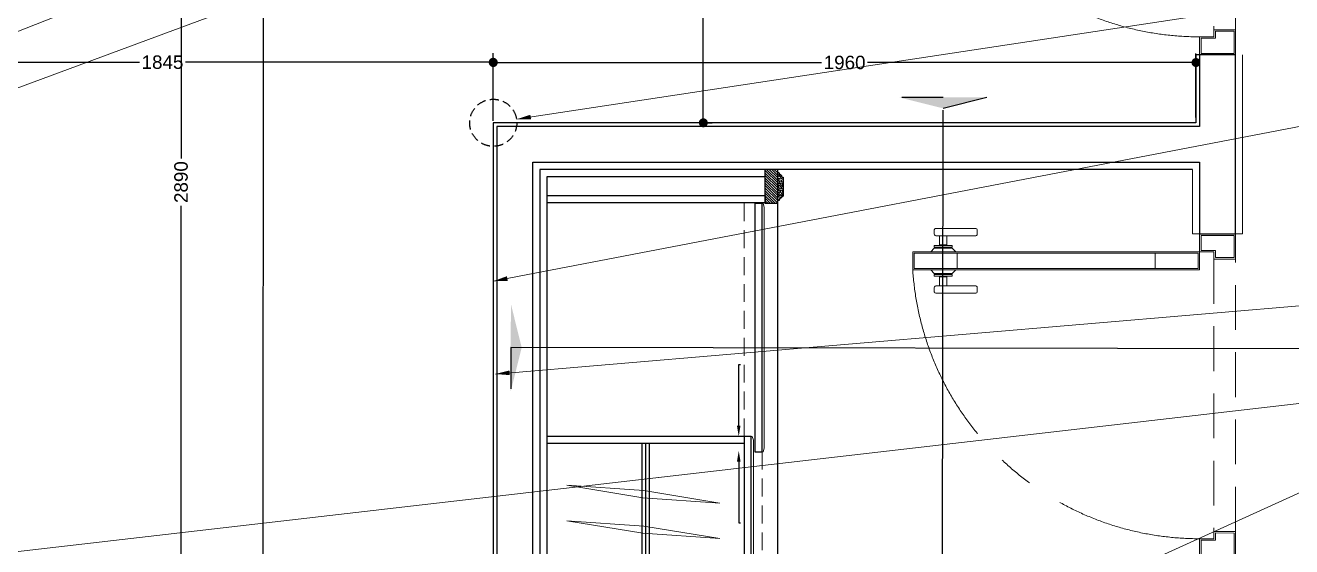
# Model space of a CAD drawing. Header units: inches. Extents: x -12478 to 399182, y -23212 to 525552.
# Drawn here: x 52217 to 55749, y -7836 to -6382 of the extents above; entities that cross this region are included whole.
import ezdxf
from ezdxf import colors
from ezdxf.entities.mleader import LeaderData, LeaderLine
from ezdxf.math import Vec2, Vec3

# ---------------------------------------------------------------- set-up
doc = ezdxf.new("R2010")
doc.units = ezdxf.units.IN
doc.header["$LTSCALE"] = 1000
doc.header["$MEASUREMENT"] = 0
for name, pattern in [('ACAD_ISO04W100', [30, 24, -3, 0, -3]), ('CENTER', [2, 1.25, -0.25, 0.25, -0.25]), ('HIDDEN', [0.375, 0.25, -0.125]), ('HIDDEN2', [0.1875, 0.125, -0.0625])]:
    doc.linetypes.add(name, pattern=pattern)
for name, color, linetype, lineweight in [('06 Menuiserie Coupe', 113, 'Continuous', 25), ('10 Décors et Achures', 54, 'Continuous', 5), ('A-DOOR', 134, 'Continuous', 18), ('A-WALL-TILE', 8, 'Continuous', 9), ('Built-in', 253, 'HIDDEN', 0), ('CQ Furniture', 190, 'Continuous', 0), ('Glass-Mirror', 4, 'Continuous', 0), ('ID-NOTES', 3, 'Continuous', 0), ('WOOD-HID', 8, 'HIDDEN', 18)]:
    doc.layers.add(name, color=color, linetype=linetype, lineweight=lineweight)
for name, color, linetype in [('8', 8, 'Continuous'), ('A-WALL', 7, 'Continuous'), ('CQ SPOT DETAILS', 40, 'Continuous'), ('Layer1', 1, 'Continuous'), ('WOOD 01', 34, 'Continuous')]:
    doc.layers.add(name, color=color, linetype=linetype)
doc.styles.get("Standard").update_dxf_attribs({"font": 'arial.ttf'})
doc.styles.add('ZZ-Dim All', font='romans.shx', dxfattribs={"width": 0.8})
doc.dimstyles.new('chester 25', dxfattribs={"dimscale": 0.25, "dimtxt": 150, "dimasz": 100, "dimexe": 100, "dimexo": 20, "dimgap": 40, "dimtad": 0, "dimdec": 0, "dimzin": 0, "dimdsep": 46, "dimtxsty": 'Standard', "dimblk": 'DOT', "dimcen": 100, "dimclrd": 1, "dimclre": 1, "dimclrt": 3, "dimadec": 0, "dimazin": 0, "dimtfac": 1, "dimtdec": 0, "dimtofl": 0, "dimtmove": 0, "dimatfit": 3, "dimfxl": 1, "dimtolj": 1, "dimtzin": 0, "dimlwd": -1, "dimarcsym": 0})
doc.dimstyles.new('DIM 0200', dxfattribs={"dimscale": 200, "dimtxt": 1, "dimasz": 0.8, "dimexe": 0.5, "dimexo": 1, "dimgap": 0.4, "dimtad": 1, "dimdec": 0, "dimrnd": 10, "dimdsep": 46, "dimtxsty": 'ZZ-Dim All', "dimblk1": 'ARCHTICK', "dimblk2": 'ARCHTICK', "dimsah": 1, "dimcen": 1, "dimdle": 0.5, "dimclrd": 256, "dimclre": 256, "dimclrt": 256, "dimadec": 0, "dimazin": 2, "dimtfac": 1, "dimtdec": 0, "dimtix": 1, "dimtmove": 2, "dimatfit": 2, "dimfxl": 1, "dimfxlon": 1, "dimtolj": 1, "dimtzin": 0, "dimlwd": -1, "dimlwe": -1, "dimarcsym": 0})

# ---------------------------------------------------------------- blocks, each defined once
blk = doc.blocks.new('*U120')
for p, q in [((350, 1000), (350, 200)), ((400, 1000), (350, 1000)), ((350, 1000), (400, 1000)), ((354, 996), (354, 204)), ((354, 996), (396, 996)), ((396, 204), (396, 996)), ((400, 200), (400, 1000)), ((400, 1000), (400, 1000)), ((354, 876), (396, 876)), ((350, 200), (400, 200))]:
    blk.add_line(p, q)
at = {"color": 253, "linetype": 'HIDDEN2'}
for p, q in [((380, 160), (-380, 160)), ((-380, 100), (380, 100))]:
    blk.add_line(p, q, dxfattribs=at)
at = {"flags": 128}
for points in [[(396, 876), (354, 876), (354, 996), (396, 996)], [(396, 204), (354, 204), (354, 324), (396, 324)]]:
    blk.add_lwpolyline(points, close=True, dxfattribs=at)
for points in [[(305, 936), (305, 824, -0.414214), (301, 820), (289, 820, -0.414214), (285, 824), (285, 936, -0.414214), (289, 940), (301, 940, -0.414214)], [(445, 936), (445, 824, 0.414214), (449, 820), (461, 820, 0.414214), (465, 824), (465, 936, 0.414214), (461, 940), (449, 940, 0.414214)]]:
    blk.add_lwpolyline(points, format="xyb", close=True)
for points in [[(330.7, 925), (305, 925), (305, 905), (330.7, 905)], [(337, 940), (332, 940), (332, 890), (337, 890)], [(350, 950), (350, 880), (340, 890), (340, 940)], [(400, 950), (400, 880), (410, 890), (410, 940)], [(413, 940), (418, 940), (418, 890), (413, 890)], [(419.3, 925), (445, 925), (445, 905), (419.3, 905)], [(-450, 200), (-400, 200), (-400, 160), (-380, 160), (-380, 100), (-450, 100)], [(-446, 196), (-404, 196), (-404, 156), (-384, 156), (-384, 104), (-446, 104)], [(450, 200), (400, 200), (400, 160), (380, 160), (380, 100), (450, 100)], [(446, 196), (404, 196), (404, 156), (384, 156), (384, 104), (446, 104)]]:
    blk.add_lwpolyline(points, close=True)
at = {"linetype": 'CENTER', "ltscale": 0.4}
blk.add_arc((402.3, 199.4), 802.3, 93.7386, 179.9566, dxfattribs=at)
blk = doc.blocks.new('_Dot')
at = {"color": 0, "linetype": 'ByBlock', "lineweight": -2}
blk.add_line((-0.5, 0), (-1, 0), dxfattribs=at)
at = {"color": 0, "linetype": 'ByBlock', "const_width": 0.5}
blk.add_lwpolyline([(-0.25, 0, 1), (0.25, 0, 1)], format="xyb", close=True, dxfattribs=at)
blk = doc.blocks.new('*D580')
at = {"layer": '8', "color": 1, "lineweight": -2, "transparency": 16777216}
for p, q in [((54102.6, -5374.4), (54082.6, -5374.4)), ((54111.7, -6654), (54132.6, -6654))]:
    blk.add_line(p, q, dxfattribs=at)
at = {"layer": '8', "color": 1, "transparency": 16777216}
for p, q in [((54107.6, -5399.4), (54107.6, -5950.1)), ((54107.6, -6629), (54107.6, -6078.4))]:
    blk.add_line(p, q, dxfattribs=at)
at = {"layer": 'Defpoints', "color": 0, "transparency": 16777216}
for p in [(54107.6, -5374.4, 0), (54107.6, -5374.4), (54106.7, -6654, 0)]:
    blk.add_point(p, dxfattribs=at)
at = {"layer": '8', "color": 1, "transparency": 16777216, "xscale": 25, "yscale": 25, "zscale": 25}
for p, rotation in [((54107.6, -5374.4), 90), ((54107.6, -6654), 270)]:
    blk.add_blockref('_Dot', p, dxfattribs=dict(at, rotation=rotation))
at = {"layer": '8', "color": 3, "transparency": 16777216, "insert": (54107.6, -6014.2), "char_height": 37.5, "attachment_point": 5, "rotation": 90}
blk.add_mtext('\\A1;1280', dxfattribs=at)
blk = doc.blocks.new('*D581')
at = {"layer": '8', "color": 1, "lineweight": -2, "transparency": 16777216}
for p, q in [((51676.6, -6480.2), (51676.6, -6460.2)), ((53521.7, -6481), (53521.7, -6460.2))]:
    blk.add_line(p, q, dxfattribs=at)
at = {"layer": '8', "color": 1, "transparency": 16777216}
for p, q in [((51701.6, -6485.2), (52534.8, -6485.2)), ((53496.7, -6485.2), (52663.5, -6485.2))]:
    blk.add_line(p, q, dxfattribs=at)
at = {"layer": 'Defpoints', "color": 0, "transparency": 16777216}
for p in [(51676.6, -6485.2), (51676.6, -6485.2), (53521.7, -6486)]:
    blk.add_point(p, dxfattribs=at)
at = {"layer": '8', "color": 1, "transparency": 16777216, "xscale": 25, "yscale": 25, "zscale": 25, "rotation": 180}
blk.add_blockref('_Dot', (51676.6, -6485.2), dxfattribs=at)
at = {"layer": '8', "color": 1, "transparency": 16777216, "xscale": 25, "yscale": 25, "zscale": 25}
blk.add_blockref('_Dot', (53521.7, -6485.2), dxfattribs=at)
at = {"layer": '8', "color": 3, "transparency": 16777216, "insert": (52599.2, -6485.2), "char_height": 37.5, "attachment_point": 5}
blk.add_mtext('\\A1;1845', dxfattribs=at)
blk = doc.blocks.new('*D582')
at = {"layer": '8', "color": 1, "lineweight": -2, "transparency": 16777216}
for p, q in [((52084.6, -5374.5), (52676.1, -5374.5)), ((52069.6, -8264.4), (52676.1, -8264.4))]:
    blk.add_line(p, q, dxfattribs=at)
at = {"layer": '8', "color": 1, "transparency": 16777216}
for p, q in [((52651.1, -5399.5), (52651.1, -6753.2)), ((52651.1, -8239.4), (52651.1, -6885.7))]:
    blk.add_line(p, q, dxfattribs=at)
at = {"layer": 'Defpoints', "color": 0, "transparency": 16777216}
for p in [(52079.6, -5374.5, 0), (52651.1, -5374.5), (52064.6, -8264.4)]:
    blk.add_point(p, dxfattribs=at)
at = {"layer": '8', "color": 1, "transparency": 16777216, "xscale": 25, "yscale": 25, "zscale": 25}
for p, rotation in [((52651.1, -5374.5), 90), ((52651.1, -8264.4), 270)]:
    blk.add_blockref('_Dot', p, dxfattribs=dict(at, rotation=rotation))
at = {"layer": '8', "color": 3, "transparency": 16777216, "insert": (52651.1, -6819.4), "char_height": 37.5, "attachment_point": 5, "rotation": 90}
blk.add_mtext('\\A1;2890', dxfattribs=at)
blk = doc.blocks.new('*D583')
at = {"layer": '8', "color": 1, "lineweight": -2, "transparency": 16777216}
for p, q in [((53521.7, -6649), (53521.7, -6461)), ((55481.7, -6639), (55481.7, -6461))]:
    blk.add_line(p, q, dxfattribs=at)
at = {"layer": '8', "color": 1, "transparency": 16777216}
for p, q in [((53546.7, -6486), (54437.5, -6486)), ((55456.7, -6486), (54565.9, -6486))]:
    blk.add_line(p, q, dxfattribs=at)
at = {"layer": 'Defpoints', "color": 0, "transparency": 16777216}
for p in [(55481.7, -6486), (53521.7, -6654, 0), (55481.7, -6644, 0)]:
    blk.add_point(p, dxfattribs=at)
at = {"layer": '8', "color": 1, "transparency": 16777216, "xscale": 25, "yscale": 25, "zscale": 25, "rotation": 180}
blk.add_blockref('_Dot', (53521.7, -6486), dxfattribs=at)
at = {"layer": '8', "color": 1, "transparency": 16777216, "xscale": 25, "yscale": 25, "zscale": 25}
blk.add_blockref('_Dot', (55481.7, -6486), dxfattribs=at)
at = {"layer": '8', "color": 3, "transparency": 16777216, "insert": (54501.7, -6486), "char_height": 37.5, "attachment_point": 5}
blk.add_mtext('\\A1;1960', dxfattribs=at)
blk = doc.blocks.new('_ARCHTICK')
at = {"color": 0, "linetype": 'ByBlock', "const_width": 0.15}
blk.add_lwpolyline([(-0.5, -0.5), (0.5, 0.5)], dxfattribs=at)

msp = doc.modelspace()

# ---------------------------------------------------------------- hatches: boundary and pattern name
at = {"layer": '10 Décors et Achures'}
h = msp.add_hatch(dxfattribs=at)
h.set_pattern_fill('JIS_WOOD', color=256, scale=7, style=0)
h.set_pattern_definition([(135, (-65990.9042, -20425.97), (3.5, 3.5), [])])
h.paths.add_polyline_path([(54280.5, -6784.1), (54315, -6784.1), (54315, -6879.1), (54280.5, -6879.1)])
at = {"layer": '10 Décors et Achures', "lineweight": 5}
h = msp.add_hatch(dxfattribs=at)
h.set_pattern_fill('AR-SAND', color=256, scale=0.1, style=0)
h.set_pattern_definition([(142.5, (-65990.9042, -20419.818), (0.16000313, 4.89413237), [0, -3.8608, 0, -4.318, 0, -4.1275]), (172.5, (-65990.904, -20419.818), (-4.49523283, 7.168251), [0, -2.0828, 0, -3.4798, 0, -1.3335]), (212.5, (-65987.78, -20419.818), (-7.9099237, 0.01437185), [0, -1.27, 0, -4.572, 0, -5.969]), (222.5, (-65987.78, -20419.818), (-7.63556452, 2.22929323), [0, -0.635, 0, -2.9972, 0, -3.429])])
edge = h.paths.add_edge_path()
edge.add_line((54330.5, -6805.3), (54326.5, -6805.3))
edge.add_spline(control_points=[(54326.5, -6805.3), (54326.5, -6804.2), (54326.5, -6802.3), (54324.7, -6799.7), (54322.1, -6798.9), (54320, -6797.4), (54319.6, -6795.2), (54319.5, -6794), (54319.5, -6793.3)], knot_values=[0, 0, 0, 0, 3.233157, 5.688616, 8.768505, 11.353074, 13.021988, 15.095943, 15.095943, 15.095943, 15.095943], degree=3, periodic=0)
edge.add_line((54319.5, -6793.3), (54315.5, -6793.3))
edge.add_line((54315.5, -6793.3), (54315.5, -6870.3))
edge.add_line((54315.5, -6870.3), (54319.5, -6870.3))
edge.add_spline(control_points=[(54319.5, -6870.3), (54319.5, -6869.6), (54319.6, -6868.4), (54320, -6866.2), (54322.1, -6864.7), (54324.7, -6863.9), (54326.5, -6861.3), (54326.5, -6859.4), (54326.5, -6858.3)], knot_values=[0, 0, 0, 0, 2.073955, 3.742869, 6.327438, 9.407326, 11.862786, 15.095943, 15.095943, 15.095943, 15.095943], degree=3, periodic=0)
edge.add_line((54326.5, -6858.3), (54330.5, -6858.3))
edge.add_line((54330.5, -6858.3), (54330.5, -6805.3))
at = {"layer": 'Layer1'}
for points in [[(54653.7, -6583.2), (54776.1, -6613.6), (54776.1, -6583.3)], [(54898.5, -6583.5), (54776.1, -6613.8), (54776.1, -6583.4)], [(53570.8, -7158.7), (53601.1, -7281.1), (53570.7, -7281.1)], [(53570.5, -7403.5), (53600.9, -7281.1), (53570.6, -7281.1)]]:
    msp.add_hatch(color=256, dxfattribs=at).paths.add_polyline_path(points)

# ---------------------------------------------------------------- linework, layer by layer
at = {"layer": '06 Menuiserie Coupe'}
for p, q in [((54315, -6784, 0), (54280.5, -6784, 0)), ((54280.5, -6879.1), (54280.5, -6784, 0)), ((54315.5, -6879.1), (54315.5, -6784.5, 0)), ((54319.5, -6793.3, 0), (54315.5, -6793.3, 0)), ((54326.5, -6805.3, 0), (54330.5, -6805.3, 0)), ((54330.5, -6805.3, 0), (54330.5, -6858.3, 0)), ((54315.5, -6879.1), (54280.5, -6879.1)), ((54319.5, -6870.3, 0), (54315.5, -6870.3, 0)), ((54326.5, -6858.3, 0), (54330.5, -6858.3, 0))]:
    msp.add_line(p, q, dxfattribs=at)
msp.add_arc((54315, -6790.7, 0), 0.5, 0, 90, dxfattribs=at)
for points in [[(54326.5, -6805.3, 0), (54326.5, -6804.2, 0), (54326.5, -6802.3, 0), (54324.7, -6799.7, 0), (54322.1, -6798.9, 0), (54320, -6797.4, 0), (54319.6, -6795.2, 0), (54319.5, -6794, 0), (54319.5, -6793.3, 0)], [(54326.5, -6858.3, 0), (54326.5, -6859.4, 0), (54326.5, -6861.3, 0), (54324.7, -6863.9, 0), (54322.1, -6864.7, 0), (54320, -6866.2, 0), (54319.6, -6868.4, 0), (54319.5, -6869.6, 0), (54319.5, -6870.3, 0)]]:
    msp.add_open_spline(points, degree=3, knots=[0, 0, 0, 0, 3.233157, 5.688616, 8.768505, 11.353074, 13.021988, 15.095943, 15.095943, 15.095943, 15.095943], dxfattribs=at)
at = {"layer": 'A-WALL'}
for p, q in [((55591.6, -6964, 0), (55591.7, -6464.4, 0)), ((55591.7, -6464.4, 0), (55591.7, -6464.4, 0)), ((53631.7, -9864.4, 0), (53631.7, -6764, 0)), ((53631.7, -6764, 0), (55491.6, -6764, 0)), ((55491.6, -6764, 0), (55491.6, -6964, 0)), ((55491.6, -6964, 0), (55591.6, -6964, 0)), ((55591.6, -6964, 0), (55591.6, -6964, 0))]:
    msp.add_line(p, q, dxfattribs=at)
at = {"layer": 'A-WALL', "color": 8, "elevation": 0}
msp.add_lwpolyline([(55491.7, -6464.4), (55481.7, -6464.4), (55481.7, -6654), (53521.7, -6654), (53521.7, -9854.5), (52226.7, -9854.5), (52226.7, -8264.4), (51076.7, -8264.5), (51076.6, -5374.5), (55481.6, -5374.4), (55481.7, -5564.4), (55491.7, -5564.4)], dxfattribs=at)
at = {"layer": 'A-WALL', "elevation": 0}
msp.add_lwpolyline([(55591.7, -6464.4), (55491.7, -6464.4), (55491.7, -6664), (53531.7, -6664), (53531.7, -9864.5), (52216.7, -9864.5), (52216.7, -8274.4)], dxfattribs=at)
at = {"layer": 'A-WALL-TILE', "lineweight": 0}
for p, q in [((55611.7, -6964, 0), (55611.7, -6464.4, 0)), ((53651.7, -9844.4, 0), (53651.7, -6784, 0)), ((53651.7, -6784, 0), (55471.6, -6784, 0)), ((55471.6, -6784, 0), (55471.7, -6964, 0)), ((55471.7, -6964, 0), (55611.7, -6964, 0))]:
    msp.add_line(p, q, dxfattribs=at)
at = {"layer": 'CQ Furniture', "lineweight": 0, "elevation": 0}
for points in [[(53727.1, -7665), (53939.3, -7699.7), (54154, -7714.5), (53941.8, -7679.8), (53727.1, -7665)], [(53727.1, -7764), (53939.3, -7798.7), (54154, -7813.6), (53941.8, -7778.9), (53727.1, -7764)]]:
    msp.add_lwpolyline(points, dxfattribs=at)
at = {"layer": 'CQ SPOT DETAILS', "color": 8}
for p, q in [((55471.6, -6784, 0), (53651.7, -6784.7, 0)), ((54315.5, -8265.8, 0), (54315.5, -6876.7)), ((53936.5, -7548.7, 0), (53936.5, -8267.8, 0)), ((53946.5, -7548.7, 0), (53946.5, -8267.8, 0)), ((53956.5, -7548.7, 0), (53956.5, -8267.8, 0))]:
    msp.add_line(p, q, dxfattribs=at)
at = {"layer": 'CQ SPOT DETAILS', "color": 8, "linetype": 'HIDDEN', "ltscale": 0.1}
msp.add_circle((53521.7, -6654, 0), 65.7, dxfattribs=at)
at = {"layer": 'Glass-Mirror', "lineweight": 0, "elevation": 0}
for points in [[(54277.7, -6889.3), (54277.7, -7561.3), (54274.7, -7571.3), (54271.7, -7571.3), (54271.7, -6879.3), (54274.7, -6879.3)], [(54247.2, -7538.7), (54247.2, -8255.4), (54244.2, -8265.4), (54241.2, -8265.4), (54241.2, -7528.7), (54244.2, -7528.7)]]:
    msp.add_lwpolyline(points, close=True, dxfattribs=at)
at = {"layer": 'Layer1', "linetype": 'ACAD_ISO04W100', "ltscale": 10}
for p, q in [((52878.5, -10272.9, 0), (52882.4, -4909.5, 0)), ((54772.1, -10272.9, 0), (54776.1, -6618.5, 0)), ((56327.5, -7285.1), (53570.6, -7281.1, 0))]:
    msp.add_line(p, q, dxfattribs=at)
at = {"layer": 'Layer1'}
for p, q in [((54776.1, -6583.3, 0), (54661.1, -6583.2, 0)), ((54898.5, -6583.5, 0), (54776.1, -6613.8, 0)), ((53570.6, -7281.1, 0), (53570.5, -7396.1, 0))]:
    msp.add_line(p, q, dxfattribs=at)
at = {"layer": 'WOOD 01'}
for p, q in [((54221.2, -7528.7, 0), (53671.7, -7528.7, 0)), ((54221.2, -7548.7, 0), (53671.7, -7548.7, 0))]:
    msp.add_line(p, q, dxfattribs=at)
at = {"layer": 'WOOD 01', "elevation": 0}
msp.add_lwpolyline([(53671.7, -6804), (54280.5, -6804), (54280.5, -6784), (53651.7, -6784), (53651.7, -8287.8), (54280.5, -8287.8), (54280.5, -8267.8), (53671.7, -8267.8), (53671.7, -6804)], dxfattribs=at)
at = {"layer": 'WOOD 01'}
msp.add_lwpolyline([(54280.5, -6877), (53671.7, -6877), (53671.7, -6857), (54280.5, -6857)], close=True, dxfattribs=at)
at = {"layer": 'WOOD 01', "elevation": 0}
for points in [[(54271.7, -6879.3), (54251.7, -6879.3), (54251.7, -7571.3), (54271.7, -7571.3)], [(54241.2, -7528.7), (54221.2, -7528.7), (54221.2, -8265.4), (54241.2, -8265.4)]]:
    msp.add_lwpolyline(points, close=True, dxfattribs=at)
at = {"layer": 'WOOD-HID', "linetype": 'HIDDEN2', "ltscale": 0.4}
for p, q in [((54221.2, -7528.7, 0), (54221.2, -6877, 0)), ((54271.7, -7571.3, 0), (54271.7, -8267.8, 0))]:
    msp.add_line(p, q, dxfattribs=at)

# ---------------------------------------------------------------- block references
at = {"layer": 'A-DOOR', "rotation": 89.99957671700905}
for p in [(55691.7, -6014.4, 0), (55691.7, -7414, 0)]:
    msp.add_blockref('*U120', p, dxfattribs=at)

# ---------------------------------------------------------------- dimensions: what is measured, and where the dimension line sits
at = {"layer": '8', "color": 2}
for base, p1, p2, picture, middle in [((52651.1, -5374.5), (52064.6, -8264.4), (52079.6, -5374.5, 0), '*D582', (52651.1, -6819.4)), ((54107.6, -5374.4), (54106.7, -6654, 0), (54107.6, -5374.4, 0), '*D580', (54107.6, -6014.2))]:
    dim = msp.add_linear_dim(base=base, p1=p1, p2=p2, angle=90, dimstyle='chester 25', dxfattribs=at)
    dim.commit()
    dim.dimension.update_dxf_attribs({"geometry": picture, "text_midpoint": middle})
for base, p1, p2, picture, middle in [((51676.6, -6485.2), (53521.7, -6486), (51676.6, -6485.2), '*D581', (52599.2, -6485.2)), ((55481.7, -6486), (53521.7, -6654, 0), (55481.7, -6644, 0), '*D583', (54501.7, -6486))]:
    dim = msp.add_linear_dim(base=base, p1=p1, p2=p2, dimstyle='chester 25', dxfattribs=at)
    dim.commit()
    dim.dimension.update_dxf_attribs({"geometry": picture, "text_midpoint": middle})

# ---------------------------------------------------------------- leaders
at = {"layer": 'Built-in', "linetype": 'HIDDEN2', "ltscale": 0.4}
ml = msp.add_multileader_mtext('Standard', dxfattribs=at)
ml.set_content('', color=3)
ml.set_leader_properties(color=1)
ml.build(insert=Vec2(0, 0))
ml.multileader.update_dxf_attribs({"dogleg_length": 5, "arrow_head_size": 30})
ctx = ml.context
ctx.base_point, ctx.char_height, ctx.arrow_head_size, ctx.landing_gap_size, ctx.plane_origin = Vec3(54211.4, -7328, 0), 5, 30, 1, Vec3(54206.4, -7528.7, 0)
notes = []
notes.append((ctx, [(0, (1, 1, 0), (54206.4, -7328, 0), (1, 0), 5, [(0, [(54206.4, -7528.7, 0)], 0, [])])]))
ctx.mtext.insert, ctx.mtext.flow_direction = Vec3(54212.4, -7325.5, 0), 5
ml = msp.add_multileader_mtext('Standard', dxfattribs=at)
ml.set_content('', color=3)
ml.set_leader_properties(color=1)
ml.build(insert=Vec2(0, 0))
ml.multileader.update_dxf_attribs({"dogleg_length": 5, "arrow_head_size": 30})
ctx = ml.context
ctx.base_point, ctx.char_height, ctx.arrow_head_size, ctx.landing_gap_size, ctx.plane_origin = Vec3(54211.4, -7769.3, 0), 5, 30, 1, Vec3(54206.4, -7568.7, 0)
notes.append((ctx, [(0, (1, 1, 0), (54206.4, -7769.3, 0), (1, 0), 5, [(0, [(54206.4, -7568.7, 0)], 0, [])])]))
ctx.mtext.insert, ctx.mtext.flow_direction = Vec3(54212.4, -7766.8, 0), 5
at = {"layer": 'ID-NOTES'}
for points in [[(51167.7, -6804.5, -751.7), (54269.5, -5581.8, -751.7), (56833.3, -5581.8, -751.7)], [(51483.6, -6819.6, -751.7), (54255.9, -5793.9, -751.7), (56831.3, -5793.9, -751.7)], [(53586.7, -6644.2), (55890.9, -6294.4), (56833.6, -6294.4)], [(53521.7, -7095.9), (55779.6, -6662.4), (56804.1, -6662.4)], [(53527.6, -7354.6), (56071.4, -7138.7), (56801.1, -7138.7)], [(51538.7, -7925.4, -751.7), (55902.1, -7421, -751.7), (56800.4, -7421, -751.7)], [(52322.3, -9250.3), (55857.8, -7646.1), (56800.5, -7646.1)]]:
    msp.add_leader(points, dimstyle='DIM 0200', override={"dimasz": 0.2, "dimtad": 0, "dimclrd": 8}, dxfattribs=at)
for ctx, leaders in notes:
    for number, flags, end, landing, length, lines in leaders:
        leader = LeaderData()
        leader.index, (leader.has_last_leader_line, leader.has_dogleg_vector, leader.attachment_direction) = number, flags
        leader.last_leader_point, leader.dogleg_vector, leader.dogleg_length = Vec3(end), Vec3(landing), length
        for number, points, colour, breaks in lines:
            line = LeaderLine()
            line.index, line.vertices, line.color, line.breaks = number, Vec3.list(points), colors.encode_raw_color(colour), breaks
            leader.lines.append(line)
        ctx.leaders.append(leader)

doc.saveas('drawing.dxf')
